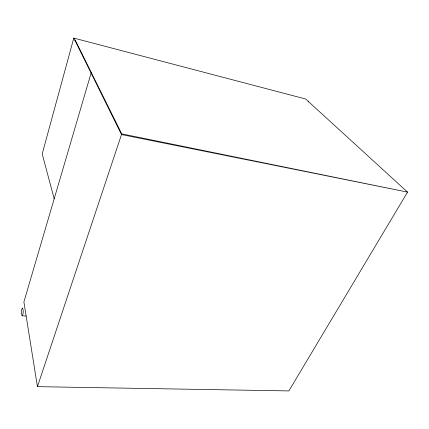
<?xml version="1.0" encoding="UTF-8"?>
<svg xmlns="http://www.w3.org/2000/svg" width="429" height="429" viewBox="0 0 429 429"><rect width="100%" height="100%" fill="white"/><g stroke="black" fill="none" stroke-linecap="round" stroke-linejoin="round"><path stroke-width="0.64" d="M91.27 72.474L23.895 301.978L37.436 386.658L288.867 390.921L407.55 192.117L305.614 98.992L73.783 38.079L42.198 153.952L54.183 198.799M75.005 40.562L75.161 40.004L121.723 133.859L37.436 386.658M308.172 101.963L308.381 101.523M22.126 315.787L22.351 315.755C23.418 313.46 23.6 310.301 22.501 308.011L22.276 308.049C21.214 310.349 21.037 313.481 22.126 315.787L26.131 316.044M121.723 133.859L407.55 192.117L121.493 134.55L73.783 38.079"/></g></svg>
